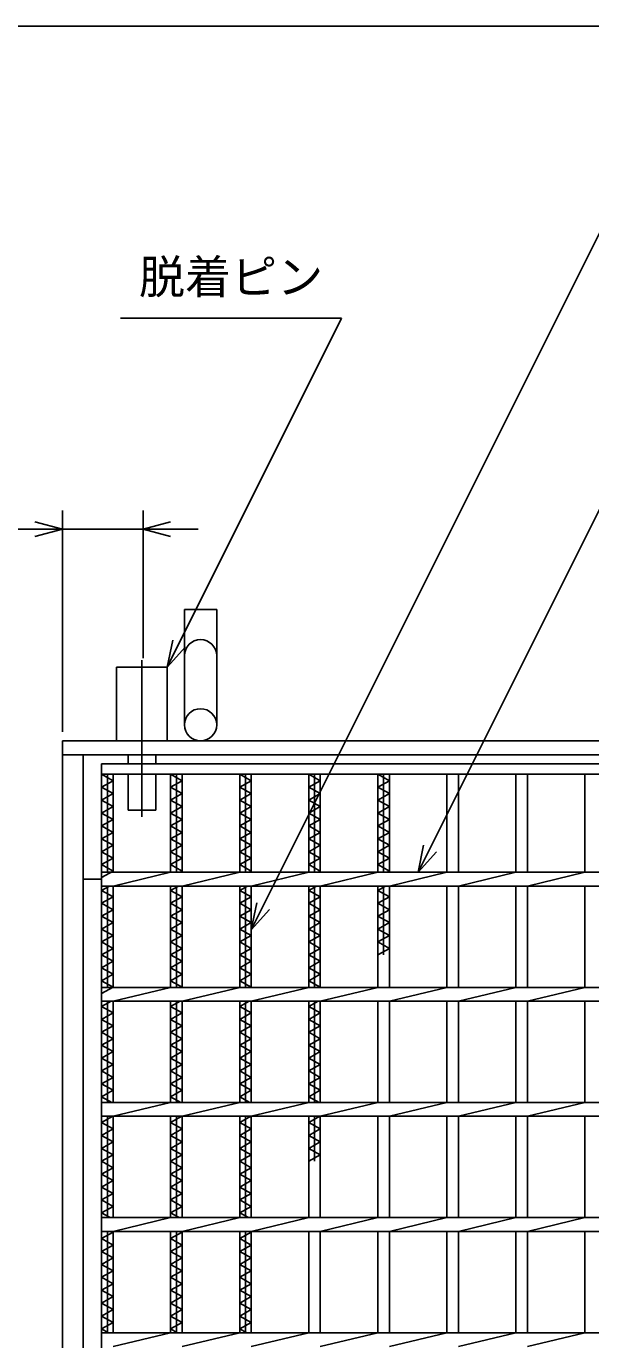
# Model space of a CAD drawing. Units: millimetres, scale not verified. Extents: x -1456 to 1385, y -1026 to 843.
# Drawn here: x -1013 to -768, y 272 to 843 of the extents above; entities that cross this region are included whole.
import ezdxf
from ezdxf.enums import TextEntityAlignment as Align

# ---------------------------------------------------------------- set-up
doc = ezdxf.new("R2010")
doc.units = ezdxf.units.MM
doc.header["$LTSCALE"] = 8
doc.linetypes.add('LONG_DASHED_DOTTED', pattern=[15.25, 12, -1.5, 0.25, -1.5])
for name, color, linetype, lineweight in [('0_2', 150, 'Continuous', 25), ('16', 3, 'Continuous', 25), ('19', 6, 'Continuous', 25), ('22', 4, 'Continuous', 25)]:
    doc.layers.add(name, color=color, linetype=linetype, lineweight=lineweight)
doc.styles.add('ベクトル', font='')
doc.styles.get('ベクトル').set_extended_font_data('ベクトル')

msp = doc.modelspace()

# ---------------------------------------------------------------- linework, layer by layer
at = {"layer": '0_2'}
msp.add_line((-1383.2, 842.8), (1384.8, 842.8), dxfattribs=at)
at = {"layer": '16'}
for p, q in [((-980, 522.5), (-495, 522.5)), ((-980, 518), (-980, 522.5)), ((-495, 518), (-980, 518)), ((-980, -273), (-980, 518)), ((-980, 518), (-975, 518)), ((-975, 515.2), (-980, 518)), ((-980, 512.4), (-975, 515.2)), ((-977.5, 475.5), (-977.5, 518)), ((-975, 475.5), (-975, 518)), ((-950, 475.5), (-950, 518)), ((-950, 518), (-945, 518)), ((-945, 515.2), (-950, 518)), ((-950, 512.4), (-945, 515.2)), ((-947.5, 475.5), (-947.5, 518)), ((-945, 475.5), (-945, 518)), ((-920, 475.5), (-920, 518)), ((-920, 518), (-915, 518)), ((-915, 515.2), (-920, 518)), ((-920, 512.4), (-915, 515.2)), ((-917.5, 475.5), (-917.5, 518)), ((-915, 475.5), (-915, 518)), ((-890, 475.5), (-890, 518)), ((-890, 518), (-885, 518)), ((-885, 515.2), (-890, 518)), ((-890, 512.4), (-885, 515.2)), ((-887.5, 475.5), (-887.5, 518)), ((-885, 475.5), (-885, 518)), ((-860, 475.5), (-860, 518)), ((-860, 518), (-855, 518)), ((-855, 515.2), (-860, 518)), ((-860, 512.4), (-855, 515.2)), ((-857.5, 475.5), (-857.5, 518)), ((-855, 475.5), (-855, 518)), ((-830, 475.5), (-830, 518)), ((-830, 518), (-825, 518)), ((-825, 475.5), (-825, 518)), ((-800, 475.5), (-800, 518)), ((-800, 518), (-795, 518)), ((-795, 475.5), (-795, 518)), ((-770, 475.5), (-770, 518)), ((-770, 518), (-765, 518)), ((-975, 509.6), (-980, 512.4)), ((-980, 506.8), (-975, 509.6)), ((-945, 509.6), (-950, 512.4)), ((-950, 506.8), (-945, 509.6)), ((-915, 509.6), (-920, 512.4)), ((-920, 506.8), (-915, 509.6)), ((-885, 509.6), (-890, 512.4)), ((-890, 506.8), (-885, 509.6)), ((-855, 509.6), (-860, 512.4)), ((-860, 506.8), (-855, 509.6)), ((-975, 504), (-980, 506.8)), ((-980, 501.2), (-975, 504)), ((-945, 504), (-950, 506.8)), ((-950, 501.2), (-945, 504)), ((-915, 504), (-920, 506.8)), ((-920, 501.2), (-915, 504)), ((-885, 504), (-890, 506.8)), ((-890, 501.2), (-885, 504)), ((-855, 504), (-860, 506.8)), ((-860, 501.2), (-855, 504)), ((-975, 498.4), (-980, 501.2)), ((-980, 495.6), (-975, 498.4)), ((-945, 498.4), (-950, 501.2)), ((-950, 495.6), (-945, 498.4)), ((-915, 498.4), (-920, 501.2)), ((-920, 495.6), (-915, 498.4)), ((-885, 498.4), (-890, 501.2)), ((-890, 495.6), (-885, 498.4)), ((-855, 498.4), (-860, 501.2)), ((-860, 495.6), (-855, 498.4)), ((-975, 492.8), (-980, 495.6)), ((-980, 490), (-975, 492.8)), ((-945, 492.8), (-950, 495.6)), ((-950, 490), (-945, 492.8)), ((-915, 492.8), (-920, 495.6)), ((-920, 490), (-915, 492.8)), ((-885, 492.8), (-890, 495.6)), ((-890, 490), (-885, 492.8)), ((-855, 492.8), (-860, 495.6)), ((-860, 490), (-855, 492.8)), ((-975, 487.2), (-980, 490)), ((-980, 484.4), (-975, 487.2)), ((-945, 487.2), (-950, 490)), ((-950, 484.4), (-945, 487.2)), ((-915, 487.2), (-920, 490)), ((-920, 484.4), (-915, 487.2)), ((-885, 487.2), (-890, 490)), ((-890, 484.4), (-885, 487.2)), ((-855, 487.2), (-860, 490)), ((-860, 484.4), (-855, 487.2)), ((-975, 481.6), (-980, 484.4)), ((-980, 478.8), (-975, 481.6)), ((-945, 481.6), (-950, 484.4)), ((-950, 478.8), (-945, 481.6)), ((-915, 481.6), (-920, 484.4)), ((-920, 478.8), (-915, 481.6)), ((-885, 481.6), (-890, 484.4)), ((-890, 478.8), (-885, 481.6)), ((-855, 481.6), (-860, 484.4)), ((-860, 478.8), (-855, 481.6)), ((-975, 476), (-980, 478.8)), ((-980, 473.2), (-975, 476)), ((-980, 475.5), (-495, 475.5)), ((-980, 469.5), (-980, 475.5)), ((-975, 469.5), (-950, 475.5)), ((-945, 476), (-950, 478.8)), ((-945.893, 475.5), (-945, 476)), ((-945, 469.5), (-920, 475.5)), ((-915, 476), (-920, 478.8)), ((-915.893, 475.5), (-915, 476)), ((-915, 469.5), (-890, 475.5)), ((-885, 476), (-890, 478.8)), ((-885.893, 475.5), (-885, 476)), ((-885, 469.5), (-860, 475.5)), ((-855, 476), (-860, 478.8)), ((-855.893, 475.5), (-855, 476)), ((-855, 469.5), (-830, 475.5)), ((-825, 469.5), (-800, 475.5)), ((-795, 469.5), (-770, 475.5)), ((-980, 469.5), (-495, 469.5)), ((-980, 467.6), (-976.607, 469.5)), ((-977.5, 425.5), (-977.5, 469.5)), ((-975, 425.5), (-975, 469.5)), ((-950, 425.5), (-950, 469.5)), ((-950, 467.6), (-946.607, 469.5)), ((-947.5, 425.5), (-947.5, 469.5)), ((-945, 425.5), (-945, 469.5)), ((-920, 425.5), (-920, 469.5)), ((-920, 467.6), (-916.607, 469.5)), ((-917.5, 425.5), (-917.5, 469.5)), ((-915, 425.5), (-915, 469.5)), ((-890, 425.5), (-890, 469.5)), ((-890, 467.6), (-886.607, 469.5)), ((-887.5, 425.5), (-887.5, 469.5)), ((-885, 425.5), (-885, 469.5)), ((-860, 425.5), (-860, 469.5)), ((-860, 467.6), (-856.607, 469.5)), ((-857.5, 439.6), (-857.5, 469.5)), ((-855, 425.5), (-855, 469.5)), ((-830, 425.5), (-830, 469.5)), ((-825, 425.5), (-825, 469.5)), ((-800, 425.5), (-800, 469.5)), ((-795, 425.5), (-795, 469.5)), ((-770, 425.5), (-770, 469.5)), ((-975, 464.8), (-980, 467.6)), ((-980, 462), (-975, 464.8)), ((-975, 459.2), (-980, 462)), ((-945, 464.8), (-950, 467.6)), ((-950, 462), (-945, 464.8)), ((-945, 459.2), (-950, 462)), ((-915, 464.8), (-920, 467.6)), ((-920, 462), (-915, 464.8)), ((-915, 459.2), (-920, 462)), ((-885, 464.8), (-890, 467.6)), ((-890, 462), (-885, 464.8)), ((-885, 459.2), (-890, 462)), ((-855, 464.8), (-860, 467.6)), ((-860, 462), (-855, 464.8)), ((-855, 459.2), (-860, 462)), ((-980, 456.4), (-975, 459.2)), ((-975, 453.6), (-980, 456.4)), ((-950, 456.4), (-945, 459.2)), ((-945, 453.6), (-950, 456.4)), ((-920, 456.4), (-915, 459.2)), ((-915, 453.6), (-920, 456.4)), ((-890, 456.4), (-885, 459.2)), ((-885, 453.6), (-890, 456.4)), ((-860, 456.4), (-855, 459.2)), ((-855, 453.6), (-860, 456.4)), ((-980, 450.8), (-975, 453.6)), ((-975, 448), (-980, 450.8)), ((-950, 450.8), (-945, 453.6)), ((-945, 448), (-950, 450.8)), ((-920, 450.8), (-915, 453.6)), ((-915, 448), (-920, 450.8)), ((-890, 450.8), (-885, 453.6)), ((-885, 448), (-890, 450.8)), ((-860, 450.8), (-855, 453.6)), ((-855, 448), (-860, 450.8)), ((-980, 445.2), (-975, 448)), ((-975, 442.4), (-980, 445.2)), ((-950, 445.2), (-945, 448)), ((-945, 442.4), (-950, 445.2)), ((-920, 445.2), (-915, 448)), ((-915, 442.4), (-920, 445.2)), ((-890, 445.2), (-885, 448)), ((-885, 442.4), (-890, 445.2)), ((-860, 445.2), (-855, 448)), ((-855, 442.4), (-860, 445.2)), ((-980, 439.6), (-975, 442.4)), ((-975, 436.8), (-980, 439.6)), ((-950, 439.6), (-945, 442.4)), ((-945, 436.8), (-950, 439.6)), ((-920, 439.6), (-915, 442.4)), ((-915, 436.8), (-920, 439.6)), ((-890, 439.6), (-885, 442.4)), ((-885, 436.8), (-890, 439.6)), ((-860, 439.6), (-855, 442.4)), ((-980, 434), (-975, 436.8)), ((-975, 431.2), (-980, 434)), ((-950, 434), (-945, 436.8)), ((-945, 431.2), (-950, 434)), ((-920, 434), (-915, 436.8)), ((-915, 431.2), (-920, 434)), ((-890, 434), (-885, 436.8)), ((-885, 431.2), (-890, 434)), ((-980, 428.4), (-975, 431.2)), ((-975, 425.6), (-980, 428.4)), ((-950, 428.4), (-945, 431.2)), ((-945, 425.6), (-950, 428.4)), ((-920, 428.4), (-915, 431.2)), ((-915, 425.6), (-920, 428.4)), ((-890, 428.4), (-885, 431.2)), ((-885, 425.6), (-890, 428.4)), ((-980, 422.8), (-975, 425.6)), ((-980, 425.5), (-495, 425.5)), ((-980, 419.5), (-980, 425.5)), ((-975, 419.5), (-950, 425.5)), ((-945.179, 425.5), (-945, 425.6)), ((-945, 419.5), (-920, 425.5)), ((-915.179, 425.5), (-915, 425.6)), ((-915, 419.5), (-890, 425.5)), ((-885.179, 425.5), (-885, 425.6)), ((-885, 419.5), (-860, 425.5)), ((-855, 419.5), (-830, 425.5)), ((-825, 419.5), (-800, 425.5)), ((-795, 419.5), (-770, 425.5)), ((-980, 419.5), (-495, 419.5)), ((-980, 417.2), (-975.893, 419.5)), ((-975, 414.4), (-980, 417.2)), ((-977.5, 375.5), (-977.5, 419.5)), ((-975, 375.5), (-975, 419.5)), ((-950, 375.5), (-950, 419.5)), ((-950, 417.2), (-945.893, 419.5)), ((-945, 414.4), (-950, 417.2)), ((-947.5, 375.5), (-947.5, 419.5)), ((-945, 375.5), (-945, 419.5)), ((-920, 375.5), (-920, 419.5)), ((-920, 417.2), (-915.893, 419.5)), ((-915, 414.4), (-920, 417.2)), ((-917.5, 375.5), (-917.5, 419.5)), ((-915, 375.5), (-915, 419.5)), ((-890, 375.5), (-890, 419.5)), ((-890, 417.2), (-885.893, 419.5)), ((-885, 414.4), (-890, 417.2)), ((-887.5, 375.5), (-887.5, 419.5)), ((-885, 375.5), (-885, 419.5)), ((-860, 375.5), (-860, 419.5)), ((-855, 375.5), (-855, 419.5)), ((-830, 375.5), (-830, 419.5)), ((-825, 375.5), (-825, 419.5)), ((-800, 375.5), (-800, 419.5)), ((-795, 375.5), (-795, 419.5)), ((-770, 375.5), (-770, 419.5)), ((-980, 411.6), (-975, 414.4)), ((-975, 408.8), (-980, 411.6)), ((-950, 411.6), (-945, 414.4)), ((-945, 408.8), (-950, 411.6)), ((-920, 411.6), (-915, 414.4)), ((-915, 408.8), (-920, 411.6)), ((-890, 411.6), (-885, 414.4)), ((-885, 408.8), (-890, 411.6)), ((-980, 406), (-975, 408.8)), ((-975, 403.2), (-980, 406)), ((-950, 406), (-945, 408.8)), ((-945, 403.2), (-950, 406)), ((-920, 406), (-915, 408.8)), ((-915, 403.2), (-920, 406)), ((-890, 406), (-885, 408.8)), ((-885, 403.2), (-890, 406)), ((-980, 400.4), (-975, 403.2)), ((-975, 397.6), (-980, 400.4)), ((-950, 400.4), (-945, 403.2)), ((-945, 397.6), (-950, 400.4)), ((-920, 400.4), (-915, 403.2)), ((-915, 397.6), (-920, 400.4)), ((-890, 400.4), (-885, 403.2)), ((-885, 397.6), (-890, 400.4)), ((-980, 394.8), (-975, 397.6)), ((-975, 392), (-980, 394.8)), ((-950, 394.8), (-945, 397.6)), ((-945, 392), (-950, 394.8)), ((-920, 394.8), (-915, 397.6)), ((-915, 392), (-920, 394.8)), ((-890, 394.8), (-885, 397.6)), ((-885, 392), (-890, 394.8)), ((-980, 389.2), (-975, 392)), ((-975, 386.4), (-980, 389.2)), ((-950, 389.2), (-945, 392)), ((-945, 386.4), (-950, 389.2)), ((-920, 389.2), (-915, 392)), ((-915, 386.4), (-920, 389.2)), ((-890, 389.2), (-885, 392)), ((-885, 386.4), (-890, 389.2)), ((-980, 383.6), (-975, 386.4)), ((-975, 380.8), (-980, 383.6)), ((-950, 383.6), (-945, 386.4)), ((-945, 380.8), (-950, 383.6)), ((-920, 383.6), (-915, 386.4)), ((-915, 380.8), (-920, 383.6)), ((-890, 383.6), (-885, 386.4)), ((-885, 380.8), (-890, 383.6)), ((-980, 378), (-975, 380.8)), ((-975.536, 375.5), (-980, 378)), ((-950, 378), (-945, 380.8)), ((-945.536, 375.5), (-950, 378)), ((-920, 378), (-915, 380.8)), ((-915.536, 375.5), (-920, 378)), ((-890, 378), (-885, 380.8)), ((-885.536, 375.5), (-890, 378)), ((-980, 375.5), (-495, 375.5)), ((-980, 369.5), (-980, 375.5)), ((-975, 369.5), (-950, 375.5)), ((-945, 369.5), (-920, 375.5)), ((-915, 369.5), (-890, 375.5)), ((-885, 369.5), (-860, 375.5)), ((-855, 369.5), (-830, 375.5)), ((-825, 369.5), (-800, 375.5)), ((-795, 369.5), (-770, 375.5)), ((-980, 369.5), (-495, 369.5)), ((-980, 366.8), (-975.179, 369.5)), ((-975, 364), (-980, 366.8)), ((-977.5, 325.5), (-977.5, 369.5)), ((-975, 325.5), (-975, 369.5)), ((-950, 325.5), (-950, 369.5)), ((-950, 366.8), (-945.179, 369.5)), ((-945, 364), (-950, 366.8)), ((-947.5, 325.5), (-947.5, 369.5)), ((-945, 325.5), (-945, 369.5)), ((-920, 325.5), (-920, 369.5)), ((-920, 366.8), (-915.179, 369.5)), ((-915, 364), (-920, 366.8)), ((-917.5, 325.5), (-917.5, 369.5)), ((-915, 325.5), (-915, 369.5)), ((-890, 325.5), (-890, 369.5)), ((-890, 366.8), (-885.179, 369.5)), ((-885, 364), (-890, 366.8)), ((-887.5, 350), (-887.5, 369.5)), ((-885, 325.5), (-885, 369.5)), ((-860, 325.5), (-860, 369.5)), ((-855, 325.5), (-855, 369.5)), ((-830, 325.5), (-830, 369.5)), ((-825, 325.5), (-825, 369.5)), ((-800, 325.5), (-800, 369.5)), ((-795, 325.5), (-795, 369.5)), ((-770, 325.5), (-770, 369.5)), ((-980, 361.2), (-975, 364)), ((-975, 358.4), (-980, 361.2)), ((-950, 361.2), (-945, 364)), ((-945, 358.4), (-950, 361.2)), ((-920, 361.2), (-915, 364)), ((-915, 358.4), (-920, 361.2)), ((-890, 361.2), (-885, 364)), ((-885, 358.4), (-890, 361.2)), ((-980, 355.6), (-975, 358.4)), ((-975, 352.8), (-980, 355.6)), ((-950, 355.6), (-945, 358.4)), ((-945, 352.8), (-950, 355.6)), ((-920, 355.6), (-915, 358.4)), ((-915, 352.8), (-920, 355.6)), ((-890, 355.6), (-885, 358.4)), ((-885, 352.8), (-890, 355.6)), ((-980, 350), (-975, 352.8)), ((-975, 347.2), (-980, 350)), ((-950, 350), (-945, 352.8)), ((-945, 347.2), (-950, 350)), ((-920, 350), (-915, 352.8)), ((-915, 347.2), (-920, 350)), ((-890, 350), (-885, 352.8)), ((-980, 344.4), (-975, 347.2)), ((-975, 341.6), (-980, 344.4)), ((-950, 344.4), (-945, 347.2)), ((-945, 341.6), (-950, 344.4)), ((-920, 344.4), (-915, 347.2)), ((-915, 341.6), (-920, 344.4)), ((-980, 338.8), (-975, 341.6)), ((-975, 336), (-980, 338.8)), ((-950, 338.8), (-945, 341.6)), ((-945, 336), (-950, 338.8)), ((-920, 338.8), (-915, 341.6)), ((-915, 336), (-920, 338.8)), ((-980, 333.2), (-975, 336)), ((-975, 330.4), (-980, 333.2)), ((-950, 333.2), (-945, 336)), ((-945, 330.4), (-950, 333.2)), ((-920, 333.2), (-915, 336)), ((-915, 330.4), (-920, 333.2)), ((-980, 327.6), (-975, 330.4)), ((-976.25, 325.5), (-980, 327.6)), ((-980, 325.5), (-495, 325.5)), ((-980, 319.5), (-980, 325.5)), ((-975, 319.5), (-950, 325.5)), ((-950, 327.6), (-945, 330.4)), ((-946.25, 325.5), (-950, 327.6)), ((-945, 319.5), (-920, 325.5)), ((-920, 327.6), (-915, 330.4)), ((-916.25, 325.5), (-920, 327.6)), ((-915, 319.5), (-890, 325.5)), ((-885, 319.5), (-860, 325.5)), ((-855, 319.5), (-830, 325.5)), ((-825, 319.5), (-800, 325.5)), ((-795, 319.5), (-770, 325.5)), ((-980, 319.5), (-495, 319.5)), ((-977.5, 275.5), (-977.5, 319.5)), ((-975, 319.2), (-975.536, 319.5)), ((-975, 275.5), (-975, 319.5)), ((-950, 275.5), (-950, 319.5)), ((-947.5, 275.5), (-947.5, 319.5)), ((-945, 319.2), (-945.536, 319.5)), ((-945, 275.5), (-945, 319.5)), ((-920, 275.5), (-920, 319.5)), ((-917.5, 275.5), (-917.5, 319.5)), ((-915, 319.2), (-915.536, 319.5)), ((-915, 275.5), (-915, 319.5)), ((-890, 275.5), (-890, 319.5)), ((-885, 275.5), (-885, 319.5)), ((-860, 275.5), (-860, 319.5)), ((-855, 275.5), (-855, 319.5)), ((-830, 275.5), (-830, 319.5)), ((-825, 275.5), (-825, 319.5)), ((-800, 275.5), (-800, 319.5)), ((-795, 275.5), (-795, 319.5)), ((-770, 275.5), (-770, 319.5)), ((-980, 316.4), (-975, 319.2)), ((-975, 313.6), (-980, 316.4)), ((-950, 316.4), (-945, 319.2)), ((-945, 313.6), (-950, 316.4)), ((-920, 316.4), (-915, 319.2)), ((-915, 313.6), (-920, 316.4)), ((-980, 310.8), (-975, 313.6)), ((-975, 308), (-980, 310.8)), ((-980, 305.2), (-975, 308)), ((-950, 310.8), (-945, 313.6)), ((-945, 308), (-950, 310.8)), ((-950, 305.2), (-945, 308)), ((-920, 310.8), (-915, 313.6)), ((-915, 308), (-920, 310.8)), ((-920, 305.2), (-915, 308)), ((-975, 302.4), (-980, 305.2)), ((-980, 299.6), (-975, 302.4)), ((-945, 302.4), (-950, 305.2)), ((-950, 299.6), (-945, 302.4)), ((-915, 302.4), (-920, 305.2)), ((-920, 299.6), (-915, 302.4)), ((-975, 296.8), (-980, 299.6)), ((-980, 294), (-975, 296.8)), ((-945, 296.8), (-950, 299.6)), ((-950, 294), (-945, 296.8)), ((-915, 296.8), (-920, 299.6)), ((-920, 294), (-915, 296.8)), ((-975, 291.2), (-980, 294)), ((-980, 288.4), (-975, 291.2)), ((-945, 291.2), (-950, 294)), ((-950, 288.4), (-945, 291.2)), ((-915, 291.2), (-920, 294)), ((-920, 288.4), (-915, 291.2)), ((-975, 285.6), (-980, 288.4)), ((-980, 282.8), (-975, 285.6)), ((-945, 285.6), (-950, 288.4)), ((-950, 282.8), (-945, 285.6)), ((-915, 285.6), (-920, 288.4)), ((-920, 282.8), (-915, 285.6)), ((-975, 280), (-980, 282.8)), ((-980, 277.2), (-975, 280)), ((-945, 280), (-950, 282.8)), ((-950, 277.2), (-945, 280)), ((-915, 280), (-920, 282.8)), ((-920, 277.2), (-915, 280)), ((-976.964, 275.5), (-980, 277.2)), ((-980, 275.5), (-495, 275.5)), ((-980, 269.5), (-980, 275.5)), ((-975, 269.5), (-950, 275.5)), ((-946.964, 275.5), (-950, 277.2)), ((-945, 269.5), (-920, 275.5)), ((-916.964, 275.5), (-920, 277.2)), ((-915, 269.5), (-890, 275.5)), ((-885, 269.5), (-860, 275.5)), ((-855, 269.5), (-830, 275.5)), ((-825, 269.5), (-800, 275.5)), ((-795, 269.5), (-770, 275.5))]:
    msp.add_line(p, q, dxfattribs=at)
at = {"layer": '19'}
for p, q in [((-944, 539.5), (-944, 589.5)), ((-944, 589.5), (-930, 589.5)), ((-930, 539.5), (-930, 589.5)), ((-973.5, 532.5), (-973.5, 564.5)), ((-973.5, 564.5), (-951.5, 564.5)), ((-951.5, 564.5), (-951.5, 532.5)), ((-997, 532.5), (-478, 532.5)), ((-997, -287.5), (-997, 532.5)), ((-997, 526.5), (-478, 526.5)), ((-988, -281.5), (-988, 526.5)), ((-968.5, 522.5), (-968.5, 526.5)), ((-956.5, 522.5), (-956.5, 526.5)), ((-968.5, 502.5), (-968.5, 518)), ((-956.5, 502.5), (-956.5, 518)), ((-968.5, 502.5), (-956.5, 502.5)), ((-988, 472.5), (-980, 472.5))]:
    msp.add_line(p, q, dxfattribs=at)
at = {"layer": '19', "linetype": 'LONG_DASHED_DOTTED'}
msp.add_line((-962.5, 567.5), (-962.5, 499.5), dxfattribs=at)
at = {"layer": '19'}
msp.add_circle((-937, 539.5), 7, dxfattribs=at)
msp.add_arc((-937, 569.5), 7, 0, 180, dxfattribs=at)
at = {"layer": '22'}
for p, q in [((-915, 450.5), (-762.75, 755)), ((-971.75, 716), (-875.75, 716)), ((-951.5, 564.5), (-875.75, 716)), ((-842.5, 475.5), (-721.25, 718)), ((-997, 624.5), (-1009, 627.7)), ((-997, 536.5), (-997, 632.5)), ((-962, 568.496), (-962, 632.5)), ((-962, 624.5), (-950, 627.7)), ((-1053, 624.5), (-997, 624.5)), ((-1009, 621.3), (-997, 624.5)), ((-997, 624.5), (-962, 624.5)), ((-950, 621.3), (-962, 624.5)), ((-962, 624.5), (-938, 624.5)), ((-951.5, 564.5), (-949.1, 576.18)), ((-951.5, 564.5), (-943.5, 573.3)), ((-842.5, 475.5), (-840.1, 487.18)), ((-842.5, 475.5), (-834.5, 484.3)), ((-915, 450.5), (-912.6, 462.18)), ((-915, 450.5), (-907, 459.3))]:
    msp.add_line(p, q, dxfattribs=at)

# ---------------------------------------------------------------- texts
at = {"layer": '22', "color": 2, "style": 'ベクトル'}
msp.add_text('脱着ピン', height=14.66, dxfattribs=at).set_placement((-963.75, 734), align=Align.MIDDLE_LEFT)

doc.saveas('drawing.dxf')
